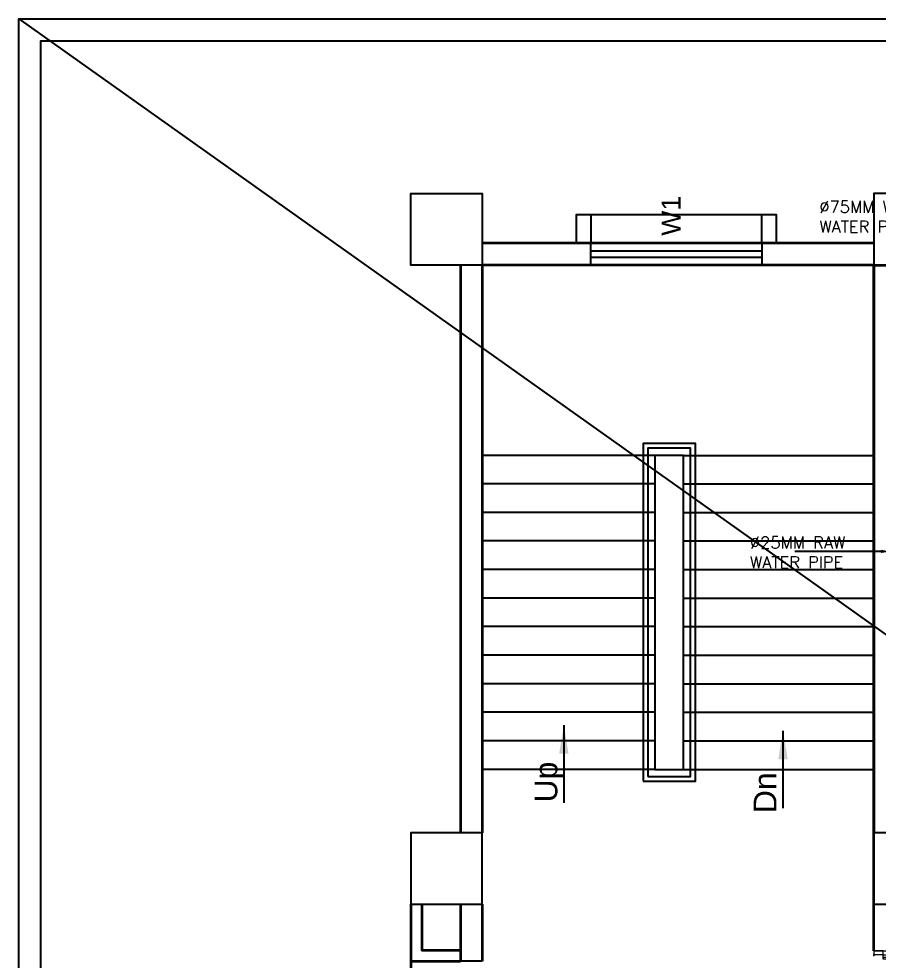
# Model space of a CAD drawing. Extents: x 3550807 to 4078732, y -628171 to -515859.
# Drawn here: x 3649918 to 3658962, y -598521 to -588620 of the extents above; entities that cross this region are included whole.
import ezdxf
from ezdxf import colors
from ezdxf.entities.mleader import LeaderData, LeaderLine
from ezdxf.enums import TextEntityAlignment as Align
from ezdxf.math import Vec2, Vec3

# ---------------------------------------------------------------- set-up
doc = ezdxf.new("R2010")
doc.units = 0
doc.header["$LTSCALE"] = 6
doc.header["$MEASUREMENT"] = 0
doc.layers.get('0').update_dxf_attribs({"linetype": 'CONTINUOUS'})
for name, color, linetype in [('BLOCK HACTH', 10, 'CONTINUOUS'), ('Chajja', 7, 'CONTINUOUS'), ('COL', 5, 'CONTINUOUS'), ('DIM', 7, 'CONTINUOUS'), ('JOINERY', 7, 'CONTINUOUS'), ('PL- WASTE PIPE', 6, 'CONTINUOUS'), ('PL-RA WATER SUPPLY PIPE', 100, 'CONTINUOUS'), ('Railing', 21, 'CONTINUOUS'), ('Staircase', 7, 'CONTINUOUS'), ('walls', 1, 'CONTINUOUS'), ('Window', 161, 'CONTINUOUS')]:
    doc.layers.add(name, color=color, linetype=linetype)
doc.layers.add('Double Leaf Door', color=4, linetype='CONTINUOUS', lineweight=18)
doc.layers.add('WALL', color=10, linetype='CONTINUOUS', lineweight=35)
doc.styles.add('ARI', font='arial.ttf')
doc.styles.add('ARIAL', font='arial.ttf')
doc.styles.add('ROMANS', font='romans.shx')
doc.styles.get("Standard").update_dxf_attribs({"font": 'SIMPLEX'})
doc.dimstyles.new('int. dim', dxfattribs={"dimtxt": 900, "dimasz": 450, "dimexe": 150, "dimexo": 150, "dimgap": 150, "dimtad": 0, "dimdec": 0, "dimzin": 12, "dimdsep": 46, "dimtxsty": 'ARI', "dimblk": 'ARCHTICK', "dimcen": 1.5, "dimdle": 150, "dimclrd": 256, "dimclre": 256, "dimclrt": 7, "dimazin": 0, "dimtfac": 1, "dimtdec": 0, "dimtix": 1, "dimtmove": 2, "dimatfit": 3, "dimfxl": 0, "dimtolj": 1, "dimtzin": 0, "dimlwd": -1, "dimlwe": -1, "dimarcsym": 0})

# ---------------------------------------------------------------- blocks, each defined once
blk = doc.blocks.new('_ArchTick')
at = {"color": 0, "linetype": 'ByBlock', "const_width": 0.15}
blk.add_lwpolyline([(-0.5, -0.5), (0.5, 0.5)], dxfattribs=at)
blk = doc.blocks.new('1800x100')
at = {"layer": 'Double Leaf Door'}
for points in [[(101627.9, -31394.5), (101632.8, -31394.5), (101632.8, -31098), (101627.9, -31098)], [(101671.5, -31098), (101666.6, -31098), (101666.6, -31394.5), (101671.5, -31394.5)], [(103255.9, -31098), (103260.9, -31098), (103260.9, -31394.5), (103255.9, -31394.5)], [(103299.6, -31394.5), (103294.6, -31394.5), (103294.6, -31098), (103299.6, -31098)]]:
    blk.add_hatch(color=6, dxfattribs=at).paths.add_polyline_path(points)
at = {"layer": 'Double Leaf Door', "color": 8}
for p, q in [((101613.5, -30961.8), (101613.5, -30979.7)), ((101627.9, -30959.8), (101615.5, -30959.8)), ((101615.5, -30981.7), (101627.9, -30981.7)), ((101627.9, -31558.5), (101627.9, -30904.2)), ((101627.9, -30904.2), (101671.5, -30904.2)), ((101627.9, -30959.8), (101627.9, -30981.7)), ((101649.7, -31098), (101649.7, -30904.2)), ((101671.5, -30904.2), (101671.5, -31558.5)), ((103299.6, -30904.2), (103255.9, -30904.2)), ((103255.9, -30904.2), (103255.9, -31558.5)), ((103277.8, -31098), (103277.8, -30904.2)), ((103299.6, -31558.5), (103299.6, -30904.2)), ((103299.6, -30959.8), (103312, -30959.8)), ((103299.6, -30959.8), (103299.6, -30981.7)), ((103312, -30981.7), (103299.6, -30981.7)), ((103314, -30961.8), (103314, -30979.7)), ((101649.7, -31558.5), (101649.7, -31394.5)), ((103277.8, -31558.5), (103277.8, -31394.5)), ((101583.7, -31558.5), (101583.7, -31658.5)), ((101623.9, -31558.5), (101583.7, -31558.5)), ((101585.7, -31560.5), (101585.7, -31656.5)), ((101621.9, -31560.5), (101585.7, -31560.5)), ((101621.9, -31655.5), (101621.9, -31560.5)), ((101623.9, -31653.5), (101623.9, -31558.5)), ((101671.5, -31558.5), (101627.9, -31558.5)), ((103255.9, -31558.5), (103299.6, -31558.5)), ((103303.6, -31653.5), (103303.6, -31558.5)), ((103303.6, -31558.5), (103343.7, -31558.5)), ((103305.5, -31655.5), (103305.5, -31560.5)), ((103305.5, -31560.5), (103341.8, -31560.5)), ((103341.8, -31560.5), (103341.8, -31656.5)), ((103343.7, -31558.5), (103343.7, -31658.5)), ((101583.7, -31658.5), (101623.9, -31658.5)), ((101585.7, -31656.5), (101623.9, -31656.5)), ((101633.8, -31655.5), (101621.9, -31655.5)), ((101635.8, -31653.5), (101623.9, -31653.5)), ((101623.9, -31656.5), (101633.8, -31656.5)), ((101623.9, -31658.5), (101635.8, -31658.5)), ((101633.8, -31656.5), (101633.8, -31655.5)), ((101635.8, -31658.5), (101635.8, -31653.5)), ((103291.6, -31658.5), (103291.6, -31653.5)), ((103291.6, -31653.5), (103303.6, -31653.5)), ((103303.6, -31658.5), (103291.6, -31658.5)), ((103293.6, -31656.5), (103293.6, -31655.5)), ((103293.6, -31655.5), (103305.5, -31655.5)), ((103303.6, -31656.5), (103293.6, -31656.5)), ((103341.8, -31656.5), (103303.6, -31656.5)), ((103343.7, -31658.5), (103303.6, -31658.5))]:
    blk.add_line(p, q, dxfattribs=at)
at = {"layer": 'Double Leaf Door', "color": 6}
for p, q in [((101671.5, -31098), (101627.9, -31098)), ((101627.9, -31098), (101627.9, -31394.5)), ((101632.8, -31394.5), (101632.8, -31098)), ((101666.6, -31394.5), (101666.6, -31098)), ((101671.5, -31394.5), (101671.5, -31098)), ((103255.9, -31394.5), (103255.9, -31098)), ((103255.9, -31098), (103299.6, -31098)), ((103260.9, -31394.5), (103260.9, -31098)), ((103294.6, -31394.5), (103294.6, -31098)), ((103299.6, -31098), (103299.6, -31394.5)), ((101627.9, -31394.5), (101671.5, -31394.5)), ((103299.6, -31394.5), (103255.9, -31394.5))]:
    blk.add_line(p, q, dxfattribs=at)
at = {"layer": 'Double Leaf Door', "color": 6, "ltscale": 100}
for p, q in [((101666.6, -31098), (101666.6, -31394.5)), ((103260.9, -31098), (103260.9, -31394.5))]:
    blk.add_line(p, q, dxfattribs=at)
at = {"layer": 'Double Leaf Door', "color": 6}
for points in [[(101627.9, -31098), (101627.9, -31394.5), (101632.8, -31394.5), (101632.8, -31098), (101627.9, -31098)], [(101671.5, -31098), (101671.5, -31394.5), (101666.6, -31394.5), (101666.6, -31098), (101671.5, -31098)], [(103255.9, -31098), (103255.9, -31394.5), (103260.9, -31394.5), (103260.9, -31098), (103255.9, -31098)], [(103299.6, -31098), (103299.6, -31394.5), (103294.6, -31394.5), (103294.6, -31098), (103299.6, -31098)]]:
    blk.add_lwpolyline(points, dxfattribs=at)
at = {"layer": 'Double Leaf Door', "ltscale": 5000}
for points in [[(101627.9, -31098), (101627.9, -31394.5), (101632.8, -31394.5), (101632.8, -31098), (101627.9, -31098)], [(103299.6, -31098), (103299.6, -31394.5), (103294.6, -31394.5), (103294.6, -31098), (103299.6, -31098)]]:
    blk.add_lwpolyline(points, dxfattribs=at)
at = {"layer": 'Double Leaf Door', "color": 8}
for centre, radius, start, end in [((101613.5, -30970.7), 3.72, 90, 270), ((101615.5, -30961.8), 1.98, 90, 180), ((101615.5, -30979.7), 1.98, 180, 270), ((101601.6, -31795.7), 894.2, 15.3848, 85.51147), ((103268.8, -31726.5), 822.4, 90.89566, 168.20807), ((103312, -30961.8), 1.98, 0, 90), ((103312, -30979.7), 1.98, 270, 0), ((103314, -30970.7), 3.72, 270, 90)]:
    blk.add_arc(centre, radius, start, end, dxfattribs=at)

msp = doc.modelspace()

# ---------------------------------------------------------------- linework, layer by layer
for points in [[(3694998.7, -588619.7), (3694998.7, -620631.1), (3649917.5, -620631.1), (3649917.5, -588619.7)], [(3694766.9, -588851.5), (3694766.9, -620399.2), (3650149.4, -620399.2), (3650149.4, -588851.5)]]:
    msp.add_lwpolyline(points, close=True)
at = {"layer": 'BLOCK HACTH', "color": 8}
msp.add_lwpolyline([(3656604.5, -596506.3), (3656904.5, -596506.3), (3656904.5, -593206.3), (3656604.5, -593206.3)], close=True, dxfattribs=at)
at = {"layer": 'Chajja', "color": 8, "linetype": 'ByBlock'}
msp.add_line((3655929.5, -590676.3), (3657729.5, -590676.3), dxfattribs=at)
for points in [[(3655779.5, -590976.3), (3655779.5, -590676.3), (3655929.5, -590676.3), (3655929.5, -590976.3)], [(3657729.5, -590976.3), (3657729.5, -590676.3), (3657879.5, -590676.3), (3657879.5, -590976.3)]]:
    msp.add_lwpolyline(points, dxfattribs=at)
at = {"layer": 'COL', "color": 8}
for points in [[(3654789.5, -591206.3), (3654039.5, -591206.3), (3654039.5, -590456.3), (3654789.5, -590456.3)], [(3658904.5, -591206.3), (3659654.5, -591206.3), (3659654.5, -590456.3), (3658904.5, -590456.3)], [(3654039.5, -597921.3), (3654789.5, -597921.3), (3654789.5, -597171.3), (3654039.5, -597171.3)], [(3658904.5, -597921.3), (3659654.5, -597921.3), (3659654.5, -597171.3), (3658904.5, -597171.3)]]:
    msp.add_lwpolyline(points, close=True, dxfattribs=at)
at = {"layer": 'DIM', "linetype": 'ByBlock'}
msp.add_line((3649917.5, -588619.7), (3694998.7, -620631.1), dxfattribs=at)
at = {"layer": 'Railing', "color": 8}
for points in [[(3656479.5, -596631.3), (3657029.5, -596631.3), (3657029.5, -593081.3), (3656479.5, -593081.3)], [(3656529.5, -596581.3), (3656979.5, -596581.3), (3656979.5, -593131.3), (3656529.5, -593131.3)]]:
    msp.add_lwpolyline(points, close=True, dxfattribs=at)
at = {"layer": 'Staircase', "color": 8, "linetype": 'Continuous'}
for p, q in [((3656604.5, -593206.3), (3654789.5, -593206.3)), ((3656904.5, -593206.3), (3658904.5, -593206.3)), ((3656604.5, -593506.3), (3654789.5, -593506.3)), ((3656904.5, -593506.3), (3658904.5, -593506.3)), ((3656604.5, -593806.3), (3654789.5, -593806.3)), ((3656904.5, -593806.3), (3658904.5, -593806.3)), ((3656604.5, -594106.3), (3654789.5, -594106.3)), ((3656904.5, -594106.3), (3658904.5, -594106.3)), ((3656604.5, -594406.3), (3654789.5, -594406.3)), ((3656904.5, -594406.3), (3658904.5, -594406.3)), ((3656604.5, -594706.3), (3654789.5, -594706.3)), ((3656904.5, -594706.3), (3658904.5, -594706.3)), ((3656604.5, -595006.3), (3654789.5, -595006.3)), ((3656904.5, -595006.3), (3658904.5, -595006.3)), ((3656604.5, -595306.3), (3654789.5, -595306.3)), ((3656904.5, -595306.3), (3658904.5, -595306.3)), ((3656604.5, -595606.3), (3654789.5, -595606.3)), ((3656904.5, -595606.3), (3658904.5, -595606.3)), ((3656604.5, -595906.3), (3654789.5, -595906.3)), ((3656904.5, -595906.3), (3658904.5, -595906.3)), ((3656604.5, -596206.3), (3654789.5, -596206.3)), ((3656904.5, -596206.3), (3658904.5, -596206.3)), ((3656604.5, -596506.3), (3654789.5, -596506.3)), ((3656904.5, -596506.3), (3658904.5, -596506.3))]:
    msp.add_line(p, q, dxfattribs=at)
at = {"layer": 'WALL', "color": 8, "linetype": 'ByBlock'}
for p, q in [((3658904.5, -590976.3), (3654789.5, -590976.3)), ((3654559.5, -591206.3), (3654559.5, -597171.3)), ((3654789.5, -591206.3), (3654789.5, -597171.3)), ((3658904.5, -591206.3), (3654789.5, -591206.3)), ((3658904.5, -591206.3), (3658904.5, -597171.3)), ((3654559.5, -597921.3), (3654559.5, -598521.3)), ((3654789.5, -597921.3), (3654789.5, -598521.3)), ((3658904.5, -597922.3), (3658904.5, -597921.3)), ((3658904.5, -598411.8), (3658904.5, -597922.3)), ((3654039.5, -598521.3), (3654039.5, -600321.3))]:
    msp.add_line(p, q, dxfattribs=at)
at = {"layer": 'WALL', "color": 8, "lineweight": 0}
msp.add_line((3658904.5, -598411.8), (3659134.5, -598411.8), dxfattribs=at)
at = {"layer": 'WALL', "color": 8, "linetype": 'ByBlock'}
for points in [[(3658904.5, -597921.3), (3658904.5, -591206.3), (3661734.5, -591206.3)], [(3654039.5, -597921.3), (3654039.5, -598521.3), (3654559.5, -598521.3)], [(3654154.5, -597921.3), (3654154.5, -598406.3), (3654559.5, -598406.3)]]:
    msp.add_lwpolyline(points, dxfattribs=at)
at = {"layer": 'walls', "color": 8, "linetype": 'Continuous'}
msp.add_line((3654789.5, -598521.3), (3654559.5, -598521.3), dxfattribs=at)
at = {"layer": 'Window', "color": 8, "linetype": 'Continuous'}
for points in [[(3657729.5, -590976.3), (3657729.5, -591206.3), (3655929.5, -591206.3), (3655929.5, -590976.3)], [(3657729.5, -591056.3), (3657729.5, -591126.3), (3655929.5, -591126.3), (3655929.5, -591056.3)]]:
    msp.add_lwpolyline(points, close=True, dxfattribs=at)

# ---------------------------------------------------------------- block references
at = {"layer": 'Double Leaf Door', "color": 8, "rotation": 270}
msp.add_blockref('1800x100', (3690563, -496828.1), dxfattribs=at)

# ---------------------------------------------------------------- texts
at = {"layer": 'JOINERY', "color": 8, "style": 'ARIAL', "width": 1}
msp.add_text('W1', height=200, rotation=90, dxfattribs=at).set_placement((3656873.8, -590898.8))
at = {"layer": 'PL- WASTE PIPE', "linetype": 'ByBlock', "ltscale": 5, "insert": (3658333.7, -590532.4), "char_height": 125, "width": 1332.591, "attachment_point": 1, "style": 'ROMANS'}
msp.add_mtext('%%c75MM WASTE WATER PIPE', dxfattribs=at)
at = {"layer": 'PL-RA WATER SUPPLY PIPE', "ltscale": 0.01, "insert": (3657603.7, -594059.6), "char_height": 125, "width": 1332.591, "attachment_point": 1, "style": 'ROMANS'}
msp.add_mtext('%%c25MM RAW WATER PIPE', dxfattribs=at)
at = {"layer": 'Staircase', "color": 8, "style": 'ARIAL'}
for s, p in [('Up', (3655578.9, -596639.3)), ('Dn', (3657882.6, -596751.7))]:
    msp.add_text(s, height=240, rotation=90, dxfattribs=at).set_placement(p, align=Align.CENTER)

# ---------------------------------------------------------------- leaders
at = {"layer": 'PL-RA WATER SUPPLY PIPE', "ltscale": 0.01}
ml = msp.add_multileader_mtext('Standard', dxfattribs=at)
ml.set_content(' ', color=256)
ml.set_leader_properties()
ml.build(insert=Vec2(0, 0))
ml.multileader.update_dxf_attribs({"text_right_attachment_type": 6, "dogleg_length": 481.5, "arrow_head_size": 100})
ctx = ml.context
ctx.base_point, ctx.char_height, ctx.arrow_head_size, ctx.landing_gap_size, ctx.plane_origin, ctx.plane_x_axis = Vec3(3658155.9, -594215.9), 100, 100, 50, Vec3(3659291, -594215.9), Vec3(-1, 0)
ctx.right_attachment = 6
notes = []
notes.append((ctx, [(0, (1, 1, 0), (3658637.4, -594215.9), (-1, 0), 481.5, [(0, [(3659082.8, -594215.9)], 0, [])])]))
ctx.mtext.insert, ctx.mtext.flow_direction = Vec3(3658015.4, -594155.9), 5
at = {"layer": 'Staircase', "color": 8}
for points in [[(3655647.2, -596040.6, -101230.8), (3655647.2, -596856, -101230.8)], [(3657950.8, -596099.4, -101230.8), (3657950.8, -596914.8, -101230.8)]]:
    msp.add_leader(points, dimstyle='int. dim', override={"dimasz": 300, "dimgap": 70, "dimtad": 0}, dxfattribs=at)
for ctx, leaders in notes:
    for number, flags, end, landing, length, lines in leaders:
        leader = LeaderData()
        leader.index, (leader.has_last_leader_line, leader.has_dogleg_vector, leader.attachment_direction) = number, flags
        leader.last_leader_point, leader.dogleg_vector, leader.dogleg_length = Vec3(end), Vec3(landing), length
        for number, points, colour, breaks in lines:
            line = LeaderLine()
            line.index, line.vertices, line.color, line.breaks = number, Vec3.list(points), colors.encode_raw_color(colour), breaks
            leader.lines.append(line)
        ctx.leaders.append(leader)

doc.saveas('drawing.dxf')
